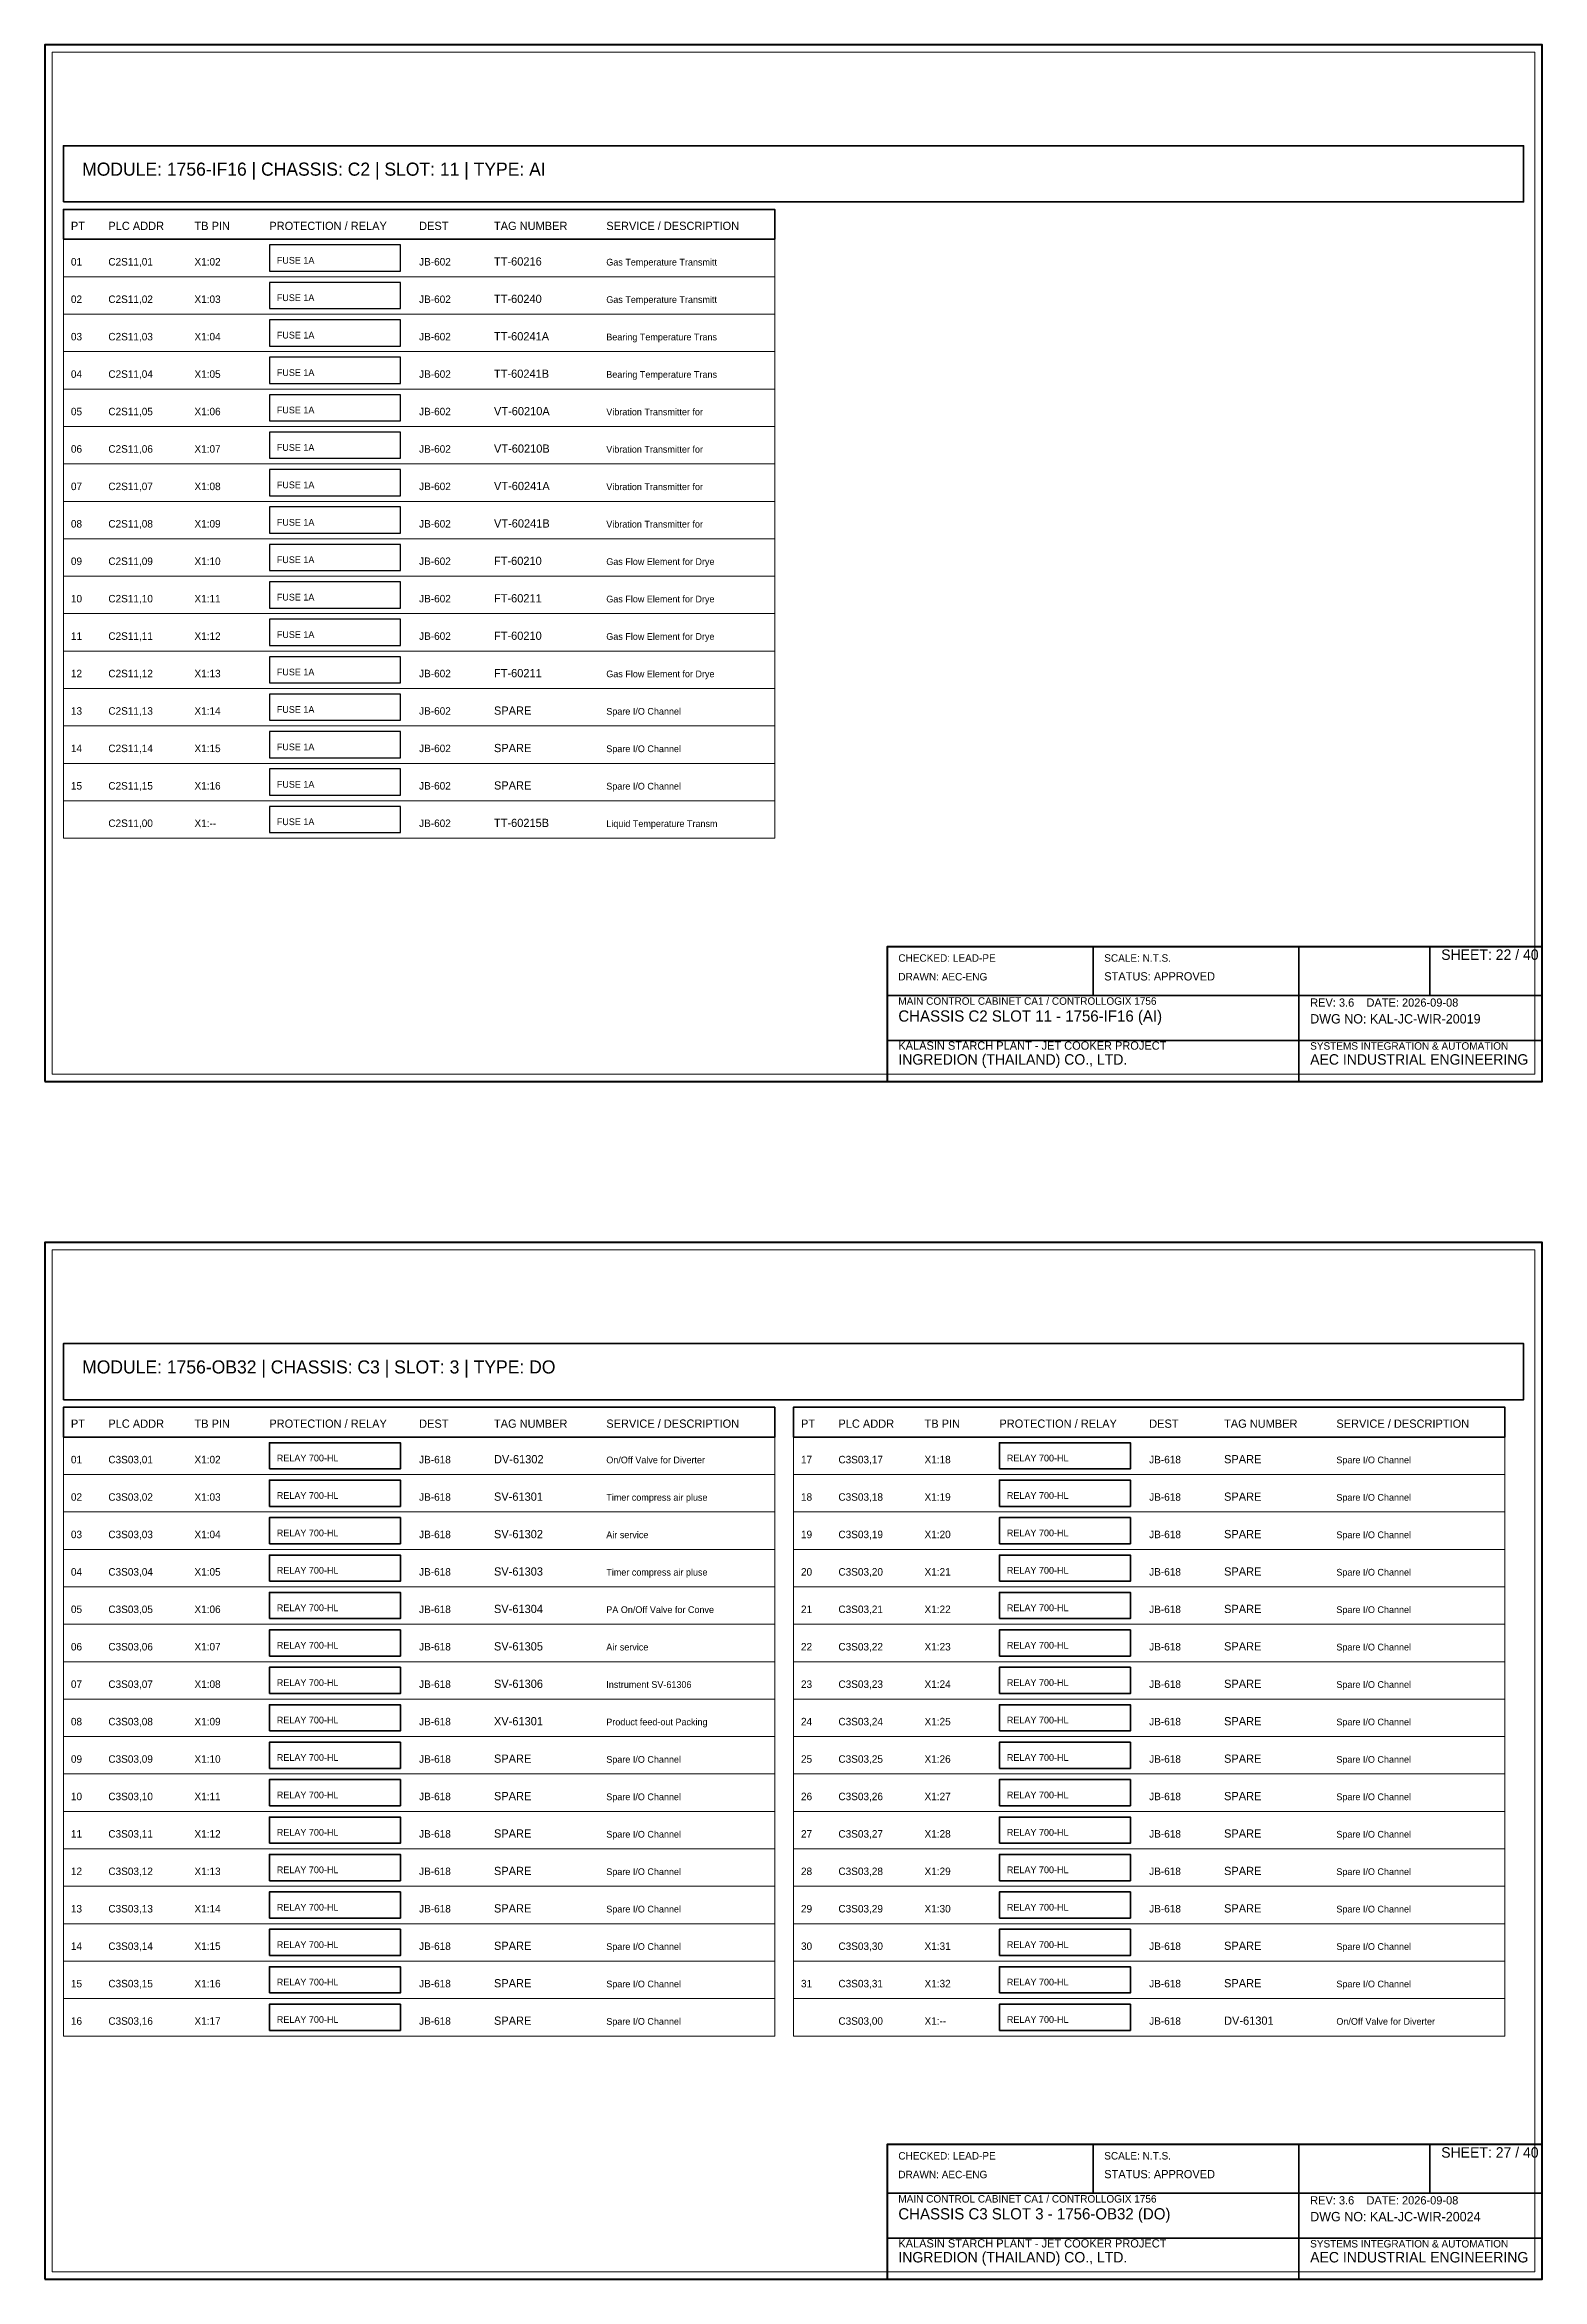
# Model space of a CAD drawing. Header units: millimetres. Extents: x 0 to 2200, y -2240 to 277.
# Drawn here: x 450 to 850, y -1600 to -1003 of the extents above; entities that cross this region are included whole.
import ezdxf

# ---------------------------------------------------------------- set-up
doc = ezdxf.new("R2010")
doc.units = ezdxf.units.MM
for name, color, linetype, lineweight in [('0_BORDER', 7, 'Continuous', 70), ('0_TITLE_BLOCK', 4, 'Continuous', 35), ('IE-CABLE', 6, 'Continuous', 25), ('IE-EQUIP', 2, 'Continuous', 35), ('IE-WIRE', 1, 'Continuous', 25), ('NOTATIONS', 8, 'Continuous', 18), ('RELAYS', 30, 'Continuous', 35), ('TER', 3, 'Continuous', 35), ('TEXTS', 7, 'Continuous', 25)]:
    doc.layers.add(name, color=color, linetype=linetype, lineweight=lineweight)

msp = doc.modelspace()

# ---------------------------------------------------------------- linework, layer by layer
at = {"layer": '0_BORDER'}
for points in [[(450, -1280), (850, -1280), (850, -1003), (450, -1003)], [(675, -1280), (850, -1280), (850, -1244), (675, -1244)], [(450, -1600), (850, -1600), (850, -1323), (450, -1323)], [(675, -1600), (850, -1600), (850, -1564), (675, -1564)]]:
    msp.add_lwpolyline(points, close=True, dxfattribs=at)
at = {"layer": '0_TITLE_BLOCK'}
for p, q in [((730, -1257), (730, -1244)), ((785, -1257), (785, -1244)), ((820, -1257), (820, -1244)), ((675, -1257), (850, -1257)), ((785, -1280), (785, -1257)), ((675, -1269), (850, -1269)), ((730, -1577), (730, -1564)), ((785, -1577), (785, -1564)), ((820, -1577), (820, -1564)), ((675, -1577), (850, -1577)), ((785, -1600), (785, -1577)), ((675, -1589), (850, -1589))]:
    msp.add_line(p, q, dxfattribs=at)
for points in [[(455, -1055), (645, -1055), (645, -1047), (455, -1047)], [(455, -1375), (645, -1375), (645, -1367), (455, -1367)], [(650, -1375), (840, -1375), (840, -1367), (650, -1367)]]:
    msp.add_lwpolyline(points, close=True, dxfattribs=at)
at = {"layer": 'IE-EQUIP'}
for points in [[(455, -1045), (845, -1045), (845, -1030), (455, -1030)], [(455, -1365), (845, -1365), (845, -1350), (455, -1350)]]:
    msp.add_lwpolyline(points, close=True, dxfattribs=at)
at = {"layer": 'IE-WIRE'}
for points in [[(510, -1063.5), (545, -1063.5), (545, -1056.5), (510, -1056.5)], [(510, -1073.5), (545, -1073.5), (545, -1066.5), (510, -1066.5)], [(510, -1083.5), (545, -1083.5), (545, -1076.5), (510, -1076.5)], [(510, -1093.5), (545, -1093.5), (545, -1086.5), (510, -1086.5)], [(510, -1103.5), (545, -1103.5), (545, -1096.5), (510, -1096.5)], [(510, -1113.5), (545, -1113.5), (545, -1106.5), (510, -1106.5)], [(510, -1123.5), (545, -1123.5), (545, -1116.5), (510, -1116.5)], [(510, -1133.5), (545, -1133.5), (545, -1126.5), (510, -1126.5)], [(510, -1143.5), (545, -1143.5), (545, -1136.5), (510, -1136.5)], [(510, -1153.5), (545, -1153.5), (545, -1146.5), (510, -1146.5)], [(510, -1163.5), (545, -1163.5), (545, -1156.5), (510, -1156.5)], [(510, -1173.5), (545, -1173.5), (545, -1166.5), (510, -1166.5)], [(510, -1183.5), (545, -1183.5), (545, -1176.5), (510, -1176.5)], [(510, -1193.5), (545, -1193.5), (545, -1186.5), (510, -1186.5)], [(510, -1203.5), (545, -1203.5), (545, -1196.5), (510, -1196.5)], [(510, -1213.5), (545, -1213.5), (545, -1206.5), (510, -1206.5)]]:
    msp.add_lwpolyline(points, close=True, dxfattribs=at)
at = {"layer": 'NOTATIONS'}
for points in [[(452, -1278), (848, -1278), (848, -1005), (452, -1005)], [(455, -1065), (645, -1065), (645, -1055), (455, -1055)], [(455, -1075), (645, -1075), (645, -1065), (455, -1065)], [(455, -1085), (645, -1085), (645, -1075), (455, -1075)], [(455, -1095), (645, -1095), (645, -1085), (455, -1085)], [(455, -1105), (645, -1105), (645, -1095), (455, -1095)], [(455, -1115), (645, -1115), (645, -1105), (455, -1105)], [(455, -1125), (645, -1125), (645, -1115), (455, -1115)], [(455, -1135), (645, -1135), (645, -1125), (455, -1125)], [(455, -1145), (645, -1145), (645, -1135), (455, -1135)], [(455, -1155), (645, -1155), (645, -1145), (455, -1145)], [(455, -1165), (645, -1165), (645, -1155), (455, -1155)], [(455, -1175), (645, -1175), (645, -1165), (455, -1165)], [(455, -1185), (645, -1185), (645, -1175), (455, -1175)], [(455, -1195), (645, -1195), (645, -1185), (455, -1185)], [(455, -1205), (645, -1205), (645, -1195), (455, -1195)], [(455, -1215), (645, -1215), (645, -1205), (455, -1205)], [(452, -1598), (848, -1598), (848, -1325), (452, -1325)], [(455, -1385), (645, -1385), (645, -1375), (455, -1375)], [(650, -1385), (840, -1385), (840, -1375), (650, -1375)], [(455, -1395), (645, -1395), (645, -1385), (455, -1385)], [(650, -1395), (840, -1395), (840, -1385), (650, -1385)], [(455, -1405), (645, -1405), (645, -1395), (455, -1395)], [(650, -1405), (840, -1405), (840, -1395), (650, -1395)], [(455, -1415), (645, -1415), (645, -1405), (455, -1405)], [(650, -1415), (840, -1415), (840, -1405), (650, -1405)], [(455, -1425), (645, -1425), (645, -1415), (455, -1415)], [(650, -1425), (840, -1425), (840, -1415), (650, -1415)], [(455, -1435), (645, -1435), (645, -1425), (455, -1425)], [(650, -1435), (840, -1435), (840, -1425), (650, -1425)], [(455, -1445), (645, -1445), (645, -1435), (455, -1435)], [(650, -1445), (840, -1445), (840, -1435), (650, -1435)], [(455, -1455), (645, -1455), (645, -1445), (455, -1445)], [(650, -1455), (840, -1455), (840, -1445), (650, -1445)], [(455, -1465), (645, -1465), (645, -1455), (455, -1455)], [(650, -1465), (840, -1465), (840, -1455), (650, -1455)], [(455, -1475), (645, -1475), (645, -1465), (455, -1465)], [(650, -1475), (840, -1475), (840, -1465), (650, -1465)], [(455, -1485), (645, -1485), (645, -1475), (455, -1475)], [(650, -1485), (840, -1485), (840, -1475), (650, -1475)], [(455, -1495), (645, -1495), (645, -1485), (455, -1485)], [(650, -1495), (840, -1495), (840, -1485), (650, -1485)], [(455, -1505), (645, -1505), (645, -1495), (455, -1495)], [(650, -1505), (840, -1505), (840, -1495), (650, -1495)], [(455, -1515), (645, -1515), (645, -1505), (455, -1505)], [(650, -1515), (840, -1515), (840, -1505), (650, -1505)], [(455, -1525), (645, -1525), (645, -1515), (455, -1515)], [(650, -1525), (840, -1525), (840, -1515), (650, -1515)], [(455, -1535), (645, -1535), (645, -1525), (455, -1525)], [(650, -1535), (840, -1535), (840, -1525), (650, -1525)]]:
    msp.add_lwpolyline(points, close=True, dxfattribs=at)
at = {"layer": 'RELAYS'}
for points in [[(510, -1383.5), (545, -1383.5), (545, -1376.5), (510, -1376.5)], [(705, -1383.5), (740, -1383.5), (740, -1376.5), (705, -1376.5)], [(510, -1393.5), (545, -1393.5), (545, -1386.5), (510, -1386.5)], [(705, -1393.5), (740, -1393.5), (740, -1386.5), (705, -1386.5)], [(510, -1403.5), (545, -1403.5), (545, -1396.5), (510, -1396.5)], [(705, -1403.5), (740, -1403.5), (740, -1396.5), (705, -1396.5)], [(510, -1413.5), (545, -1413.5), (545, -1406.5), (510, -1406.5)], [(705, -1413.5), (740, -1413.5), (740, -1406.5), (705, -1406.5)], [(510, -1423.5), (545, -1423.5), (545, -1416.5), (510, -1416.5)], [(705, -1423.5), (740, -1423.5), (740, -1416.5), (705, -1416.5)], [(510, -1433.5), (545, -1433.5), (545, -1426.5), (510, -1426.5)], [(705, -1433.5), (740, -1433.5), (740, -1426.5), (705, -1426.5)], [(510, -1443.5), (545, -1443.5), (545, -1436.5), (510, -1436.5)], [(705, -1443.5), (740, -1443.5), (740, -1436.5), (705, -1436.5)], [(510, -1453.5), (545, -1453.5), (545, -1446.5), (510, -1446.5)], [(705, -1453.5), (740, -1453.5), (740, -1446.5), (705, -1446.5)], [(510, -1463.5), (545, -1463.5), (545, -1456.5), (510, -1456.5)], [(705, -1463.5), (740, -1463.5), (740, -1456.5), (705, -1456.5)], [(510, -1473.5), (545, -1473.5), (545, -1466.5), (510, -1466.5)], [(705, -1473.5), (740, -1473.5), (740, -1466.5), (705, -1466.5)], [(510, -1483.5), (545, -1483.5), (545, -1476.5), (510, -1476.5)], [(705, -1483.5), (740, -1483.5), (740, -1476.5), (705, -1476.5)], [(510, -1493.5), (545, -1493.5), (545, -1486.5), (510, -1486.5)], [(705, -1493.5), (740, -1493.5), (740, -1486.5), (705, -1486.5)], [(510, -1503.5), (545, -1503.5), (545, -1496.5), (510, -1496.5)], [(705, -1503.5), (740, -1503.5), (740, -1496.5), (705, -1496.5)], [(510, -1513.5), (545, -1513.5), (545, -1506.5), (510, -1506.5)], [(705, -1513.5), (740, -1513.5), (740, -1506.5), (705, -1506.5)], [(510, -1523.5), (545, -1523.5), (545, -1516.5), (510, -1516.5)], [(705, -1523.5), (740, -1523.5), (740, -1516.5), (705, -1516.5)], [(510, -1533.5), (545, -1533.5), (545, -1526.5), (510, -1526.5)], [(705, -1533.5), (740, -1533.5), (740, -1526.5), (705, -1526.5)]]:
    msp.add_lwpolyline(points, close=True, dxfattribs=at)

# ---------------------------------------------------------------- texts
at = {"layer": '0_TITLE_BLOCK'}
for s, height, p in [('MODULE: 1756-IF16 | CHASSIS: C2 | SLOT: 11 | TYPE: AI', 3.5, (460, -1038)), ('PT', 2.2, (457, -1052.5)), ('PLC ADDR', 2.2, (467, -1052.5)), ('TB PIN', 2.2, (490, -1052.5)), ('PROTECTION / RELAY', 2.2, (510, -1052.5)), ('DEST', 2.2, (550, -1052.5)), ('TAG NUMBER', 2.2, (570, -1052.5)), ('SERVICE / DESCRIPTION', 2.2, (600, -1052.5)), ('SHEET: 22 / 40', 2.8, (823, -1247.5)), ('STATUS: APPROVED', 2.2, (733, -1253)), ('CHASSIS C2 SLOT 11 - 1756-IF16 (AI)', 3, (678, -1264)), ('INGREDION (THAILAND) CO., LTD.', 2.8, (678, -1275.5)), ('AEC INDUSTRIAL ENGINEERING', 2.8, (788, -1275.5)), ('MODULE: 1756-OB32 | CHASSIS: C3 | SLOT: 3 | TYPE: DO', 3.5, (460, -1358)), ('PT', 2.2, (457, -1372.5)), ('PLC ADDR', 2.2, (467, -1372.5)), ('TB PIN', 2.2, (490, -1372.5)), ('PROTECTION / RELAY', 2.2, (510, -1372.5)), ('DEST', 2.2, (550, -1372.5)), ('TAG NUMBER', 2.2, (570, -1372.5)), ('SERVICE / DESCRIPTION', 2.2, (600, -1372.5)), ('PT', 2.2, (652, -1372.5)), ('PLC ADDR', 2.2, (662, -1372.5)), ('TB PIN', 2.2, (685, -1372.5)), ('PROTECTION / RELAY', 2.2, (705, -1372.5)), ('DEST', 2.2, (745, -1372.5)), ('TAG NUMBER', 2.2, (765, -1372.5)), ('SERVICE / DESCRIPTION', 2.2, (795, -1372.5)), ('SHEET: 27 / 40', 2.8, (823, -1567.5)), ('STATUS: APPROVED', 2.2, (733, -1573)), ('CHASSIS C3 SLOT 3 - 1756-OB32 (DO)', 3, (678, -1584)), ('INGREDION (THAILAND) CO., LTD.', 2.8, (678, -1595.5)), ('AEC INDUSTRIAL ENGINEERING', 2.8, (788, -1595.5))]:
    msp.add_text(s, height=height, dxfattribs=at).set_placement(p)
at = {"layer": 'IE-CABLE'}
for s, p in [('JB-602', (550, -1062)), ('JB-602', (550, -1072)), ('JB-602', (550, -1082)), ('JB-602', (550, -1092)), ('JB-602', (550, -1102)), ('JB-602', (550, -1112)), ('JB-602', (550, -1122)), ('JB-602', (550, -1132)), ('JB-602', (550, -1142)), ('JB-602', (550, -1152)), ('JB-602', (550, -1162)), ('JB-602', (550, -1172)), ('JB-602', (550, -1182)), ('JB-602', (550, -1192)), ('JB-602', (550, -1202)), ('JB-602', (550, -1212)), ('JB-618', (550, -1382)), ('JB-618', (745, -1382)), ('JB-618', (550, -1392)), ('JB-618', (745, -1392)), ('JB-618', (550, -1402)), ('JB-618', (745, -1402)), ('JB-618', (550, -1412)), ('JB-618', (745, -1412)), ('JB-618', (550, -1422)), ('JB-618', (745, -1422)), ('JB-618', (550, -1432)), ('JB-618', (745, -1432)), ('JB-618', (550, -1442)), ('JB-618', (745, -1442)), ('JB-618', (550, -1452)), ('JB-618', (745, -1452)), ('JB-618', (550, -1462)), ('JB-618', (745, -1462)), ('JB-618', (550, -1472)), ('JB-618', (745, -1472)), ('JB-618', (550, -1482)), ('JB-618', (745, -1482)), ('JB-618', (550, -1492)), ('JB-618', (745, -1492)), ('JB-618', (550, -1502)), ('JB-618', (745, -1502)), ('JB-618', (550, -1512)), ('JB-618', (745, -1512)), ('JB-618', (550, -1522)), ('JB-618', (745, -1522)), ('JB-618', (550, -1532)), ('JB-618', (745, -1532))]:
    msp.add_text(s, height=2, dxfattribs=at).set_placement(p)
at = {"layer": 'IE-WIRE'}
for p in [(512, -1061.5), (512, -1071.5), (512, -1081.5), (512, -1091.5), (512, -1101.5), (512, -1111.5), (512, -1121.5), (512, -1131.5), (512, -1141.5), (512, -1151.5), (512, -1161.5), (512, -1171.5), (512, -1181.5), (512, -1191.5), (512, -1201.5), (512, -1211.5)]:
    msp.add_text('FUSE 1A', height=1.8, dxfattribs=at).set_placement(p)
at = {"layer": 'RELAYS'}
for p in [(512, -1381.5), (707, -1381.5), (512, -1391.5), (707, -1391.5), (512, -1401.5), (707, -1401.5), (512, -1411.5), (707, -1411.5), (512, -1421.5), (707, -1421.5), (512, -1431.5), (707, -1431.5), (512, -1441.5), (707, -1441.5), (512, -1451.5), (707, -1451.5), (512, -1461.5), (707, -1461.5), (512, -1471.5), (707, -1471.5), (512, -1481.5), (707, -1481.5), (512, -1491.5), (707, -1491.5), (512, -1501.5), (707, -1501.5), (512, -1511.5), (707, -1511.5), (512, -1521.5), (707, -1521.5), (512, -1531.5), (707, -1531.5)]:
    msp.add_text('RELAY 700-HL', height=1.8, dxfattribs=at).set_placement(p)
at = {"layer": 'TER'}
for s, p in [('X1:02', (490, -1062)), ('X1:03', (490, -1072)), ('X1:04', (490, -1082)), ('X1:05', (490, -1092)), ('X1:06', (490, -1102)), ('X1:07', (490, -1112)), ('X1:08', (490, -1122)), ('X1:09', (490, -1132)), ('X1:10', (490, -1142)), ('X1:11', (490, -1152)), ('X1:12', (490, -1162)), ('X1:13', (490, -1172)), ('X1:14', (490, -1182)), ('X1:15', (490, -1192)), ('X1:16', (490, -1202)), ('X1:--', (490, -1212)), ('X1:02', (490, -1382)), ('X1:18', (685, -1382)), ('X1:03', (490, -1392)), ('X1:19', (685, -1392)), ('X1:04', (490, -1402)), ('X1:20', (685, -1402)), ('X1:05', (490, -1412)), ('X1:21', (685, -1412)), ('X1:06', (490, -1422)), ('X1:22', (685, -1422)), ('X1:07', (490, -1432)), ('X1:23', (685, -1432)), ('X1:08', (490, -1442)), ('X1:24', (685, -1442)), ('X1:09', (490, -1452)), ('X1:25', (685, -1452)), ('X1:10', (490, -1462)), ('X1:26', (685, -1462)), ('X1:11', (490, -1472)), ('X1:27', (685, -1472)), ('X1:12', (490, -1482)), ('X1:28', (685, -1482)), ('X1:13', (490, -1492)), ('X1:29', (685, -1492)), ('X1:14', (490, -1502)), ('X1:30', (685, -1502)), ('X1:15', (490, -1512)), ('X1:31', (685, -1512)), ('X1:16', (490, -1522)), ('X1:32', (685, -1522)), ('X1:17', (490, -1532)), ('X1:--', (685, -1532))]:
    msp.add_text(s, height=2, dxfattribs=at).set_placement(p)
at = {"layer": 'TEXTS'}
for s, height, p in [('01', 2, (457, -1062)), ('C2S11,01', 2, (467, -1062)), ('TT-60216', 2.2, (570, -1062)), ('Gas Temperature Transmitt', 1.8, (600, -1062)), ('02', 2, (457, -1072)), ('C2S11,02', 2, (467, -1072)), ('TT-60240', 2.2, (570, -1072)), ('Gas Temperature Transmitt', 1.8, (600, -1072)), ('03', 2, (457, -1082)), ('C2S11,03', 2, (467, -1082)), ('TT-60241A', 2.2, (570, -1082)), ('Bearing Temperature Trans', 1.8, (600, -1082)), ('04', 2, (457, -1092)), ('C2S11,04', 2, (467, -1092)), ('TT-60241B', 2.2, (570, -1092)), ('Bearing Temperature Trans', 1.8, (600, -1092)), ('05', 2, (457, -1102)), ('C2S11,05', 2, (467, -1102)), ('VT-60210A', 2.2, (570, -1102)), ('Vibration Transmitter for', 1.8, (600, -1102)), ('06', 2, (457, -1112)), ('C2S11,06', 2, (467, -1112)), ('VT-60210B', 2.2, (570, -1112)), ('Vibration Transmitter for', 1.8, (600, -1112)), ('07', 2, (457, -1122)), ('C2S11,07', 2, (467, -1122)), ('VT-60241A', 2.2, (570, -1122)), ('Vibration Transmitter for', 1.8, (600, -1122)), ('08', 2, (457, -1132)), ('C2S11,08', 2, (467, -1132)), ('VT-60241B', 2.2, (570, -1132)), ('Vibration Transmitter for', 1.8, (600, -1132)), ('09', 2, (457, -1142)), ('C2S11,09', 2, (467, -1142)), ('FT-60210', 2.2, (570, -1142)), ('Gas Flow Element for Drye', 1.8, (600, -1142)), ('10', 2, (457, -1152)), ('C2S11,10', 2, (467, -1152)), ('FT-60211', 2.2, (570, -1152)), ('Gas Flow Element for Drye', 1.8, (600, -1152)), ('11', 2, (457, -1162)), ('C2S11,11', 2, (467, -1162)), ('FT-60210', 2.2, (570, -1162)), ('Gas Flow Element for Drye', 1.8, (600, -1162)), ('12', 2, (457, -1172)), ('C2S11,12', 2, (467, -1172)), ('FT-60211', 2.2, (570, -1172)), ('Gas Flow Element for Drye', 1.8, (600, -1172)), ('13', 2, (457, -1182)), ('C2S11,13', 2, (467, -1182)), ('SPARE', 2.2, (570, -1182)), ('Spare I/O Channel', 1.8, (600, -1182)), ('14', 2, (457, -1192)), ('C2S11,14', 2, (467, -1192)), ('SPARE', 2.2, (570, -1192)), ('Spare I/O Channel', 1.8, (600, -1192)), ('SPARE', 2.2, (570, -1202)), ('15', 2, (457, -1202)), ('C2S11,15', 2, (467, -1202)), ('Spare I/O Channel', 1.8, (600, -1202)), ('C2S11,00', 2, (467, -1212)), ('TT-60215B', 2.2, (570, -1212)), ('Liquid Temperature Transm', 1.8, (600, -1212)), ('CHECKED: LEAD-PE', 2, (678, -1248)), ('SCALE: N.T.S.', 2, (733, -1248)), ('DRAWN: AEC-ENG', 2, (678, -1253)), ('MAIN CONTROL CABINET CA1 / CONTROLLOGIX 1756', 2, (678, -1259.5)), ('REV: 3.6    DATE: 2026-09-08', 2.2, (788, -1260)), ('DWG NO: KAL-JC-WIR-20019', 2.5, (788, -1264.5)), ('KALASIN STARCH PLANT - JET COOKER PROJECT', 2.2, (678, -1271.5)), ('SYSTEMS INTEGRATION & AUTOMATION', 2, (788, -1271.5)), ('01', 2, (457, -1382)), ('C3S03,01', 2, (467, -1382)), ('DV-61302', 2.2, (570, -1382)), ('On/Off Valve for Diverter', 1.8, (600, -1382)), ('17', 2, (652, -1382)), ('C3S03,17', 2, (662, -1382)), ('SPARE', 2.2, (765, -1382)), ('Spare I/O Channel', 1.8, (795, -1382)), ('02', 2, (457, -1392)), ('C3S03,02', 2, (467, -1392)), ('SV-61301', 2.2, (570, -1392)), ('Timer compress air pluse ', 1.8, (600, -1392)), ('18', 2, (652, -1392)), ('C3S03,18', 2, (662, -1392)), ('SPARE', 2.2, (765, -1392)), ('Spare I/O Channel', 1.8, (795, -1392)), ('03', 2, (457, -1402)), ('C3S03,03', 2, (467, -1402)), ('SV-61302', 2.2, (570, -1402)), ('Air service', 1.8, (600, -1402)), ('19', 2, (652, -1402)), ('C3S03,19', 2, (662, -1402)), ('SPARE', 2.2, (765, -1402)), ('Spare I/O Channel', 1.8, (795, -1402)), ('04', 2, (457, -1412)), ('C3S03,04', 2, (467, -1412)), ('SV-61303', 2.2, (570, -1412)), ('Timer compress air pluse ', 1.8, (600, -1412)), ('20', 2, (652, -1412)), ('C3S03,20', 2, (662, -1412)), ('SPARE', 2.2, (765, -1412)), ('Spare I/O Channel', 1.8, (795, -1412)), ('05', 2, (457, -1422)), ('C3S03,05', 2, (467, -1422)), ('SV-61304', 2.2, (570, -1422)), ('PA On/Off Valve for Conve', 1.8, (600, -1422)), ('21', 2, (652, -1422)), ('C3S03,21', 2, (662, -1422)), ('SPARE', 2.2, (765, -1422)), ('Spare I/O Channel', 1.8, (795, -1422)), ('06', 2, (457, -1432)), ('C3S03,06', 2, (467, -1432)), ('SV-61305', 2.2, (570, -1432)), ('Air service', 1.8, (600, -1432)), ('22', 2, (652, -1432)), ('C3S03,22', 2, (662, -1432)), ('SPARE', 2.2, (765, -1432)), ('Spare I/O Channel', 1.8, (795, -1432)), ('07', 2, (457, -1442)), ('C3S03,07', 2, (467, -1442)), ('SV-61306', 2.2, (570, -1442)), ('Instrument SV-61306', 1.8, (600, -1442)), ('23', 2, (652, -1442)), ('C3S03,23', 2, (662, -1442)), ('SPARE', 2.2, (765, -1442)), ('Spare I/O Channel', 1.8, (795, -1442)), ('08', 2, (457, -1452)), ('C3S03,08', 2, (467, -1452)), ('XV-61301', 2.2, (570, -1452)), ('Product feed-out Packing ', 1.8, (600, -1452)), ('24', 2, (652, -1452)), ('C3S03,24', 2, (662, -1452)), ('SPARE', 2.2, (765, -1452)), ('Spare I/O Channel', 1.8, (795, -1452)), ('09', 2, (457, -1462)), ('C3S03,09', 2, (467, -1462)), ('SPARE', 2.2, (570, -1462)), ('Spare I/O Channel', 1.8, (600, -1462)), ('25', 2, (652, -1462)), ('C3S03,25', 2, (662, -1462)), ('SPARE', 2.2, (765, -1462)), ('Spare I/O Channel', 1.8, (795, -1462)), ('10', 2, (457, -1472)), ('C3S03,10', 2, (467, -1472)), ('SPARE', 2.2, (570, -1472)), ('Spare I/O Channel', 1.8, (600, -1472)), ('26', 2, (652, -1472)), ('C3S03,26', 2, (662, -1472)), ('SPARE', 2.2, (765, -1472)), ('Spare I/O Channel', 1.8, (795, -1472)), ('11', 2, (457, -1482)), ('C3S03,11', 2, (467, -1482)), ('SPARE', 2.2, (570, -1482)), ('Spare I/O Channel', 1.8, (600, -1482)), ('27', 2, (652, -1482)), ('C3S03,27', 2, (662, -1482)), ('SPARE', 2.2, (765, -1482)), ('Spare I/O Channel', 1.8, (795, -1482)), ('12', 2, (457, -1492)), ('C3S03,12', 2, (467, -1492)), ('SPARE', 2.2, (570, -1492)), ('Spare I/O Channel', 1.8, (600, -1492)), ('28', 2, (652, -1492)), ('C3S03,28', 2, (662, -1492)), ('SPARE', 2.2, (765, -1492)), ('Spare I/O Channel', 1.8, (795, -1492)), ('13', 2, (457, -1502)), ('C3S03,13', 2, (467, -1502)), ('SPARE', 2.2, (570, -1502)), ('Spare I/O Channel', 1.8, (600, -1502)), ('29', 2, (652, -1502)), ('C3S03,29', 2, (662, -1502)), ('SPARE', 2.2, (765, -1502)), ('Spare I/O Channel', 1.8, (795, -1502)), ('14', 2, (457, -1512)), ('C3S03,14', 2, (467, -1512)), ('SPARE', 2.2, (570, -1512)), ('Spare I/O Channel', 1.8, (600, -1512)), ('30', 2, (652, -1512)), ('C3S03,30', 2, (662, -1512)), ('SPARE', 2.2, (765, -1512)), ('Spare I/O Channel', 1.8, (795, -1512)), ('15', 2, (457, -1522)), ('C3S03,15', 2, (467, -1522)), ('SPARE', 2.2, (570, -1522)), ('Spare I/O Channel', 1.8, (600, -1522)), ('31', 2, (652, -1522)), ('C3S03,31', 2, (662, -1522)), ('SPARE', 2.2, (765, -1522)), ('Spare I/O Channel', 1.8, (795, -1522)), ('16', 2, (457, -1532)), ('C3S03,16', 2, (467, -1532)), ('SPARE', 2.2, (570, -1532)), ('Spare I/O Channel', 1.8, (600, -1532)), ('C3S03,00', 2, (662, -1532)), ('DV-61301', 2.2, (765, -1532)), ('On/Off Valve for Diverter', 1.8, (795, -1532)), ('CHECKED: LEAD-PE', 2, (678, -1568)), ('SCALE: N.T.S.', 2, (733, -1568)), ('DRAWN: AEC-ENG', 2, (678, -1573)), ('MAIN CONTROL CABINET CA1 / CONTROLLOGIX 1756', 2, (678, -1579.5)), ('REV: 3.6    DATE: 2026-09-08', 2.2, (788, -1580)), ('DWG NO: KAL-JC-WIR-20024', 2.5, (788, -1584.5)), ('KALASIN STARCH PLANT - JET COOKER PROJECT', 2.2, (678, -1591.5)), ('SYSTEMS INTEGRATION & AUTOMATION', 2, (788, -1591.5))]:
    msp.add_text(s, height=height, dxfattribs=at).set_placement(p)

doc.saveas('drawing.dxf')
